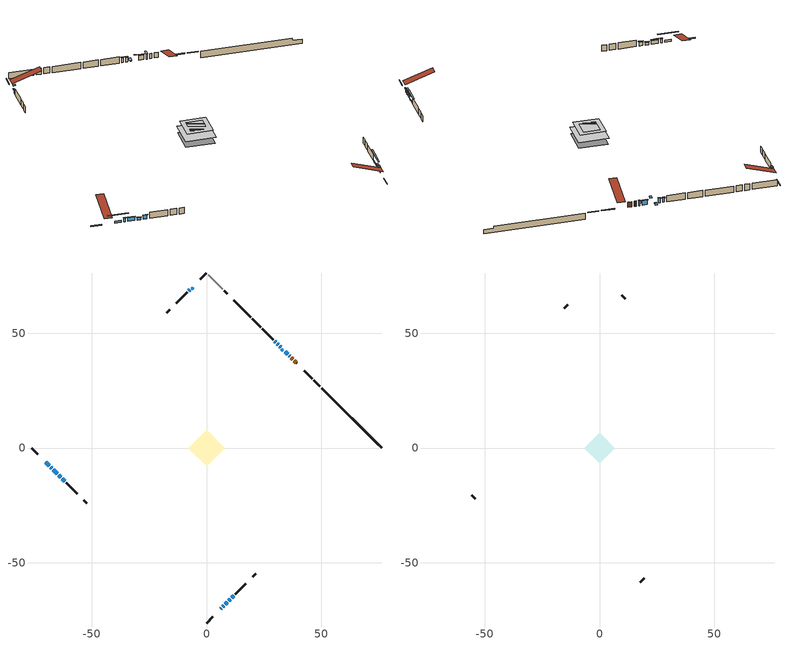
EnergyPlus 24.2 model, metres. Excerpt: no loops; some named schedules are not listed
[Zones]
conditioned space
 floor outside (Floor1 construction): -1.22,0 0,1.22 1.22,0 0,-1.22 z0.99
 floor adiabatic (AdiabaticFloorConstruction): -7.9,0 0,7.9 7.9,0 0,-7.9 z0.99
 floor foundation (Slab1 construction): -7.59,0 0,7.59 7.59,0 0,-7.59 z-1.5
 wall outside (RimJoist1 construction): 0,-76.33 2.82,-73.52 / -76.33,0 -73.52,-2.82 / 0,76.33 -2.82,73.52 / 49.51,26.83 46.69,29.64 z0.99:1.29
 wall outside (AdiabaticWallConstruction 1): 39.26,37.08 38.27,38.07 z0.99:3.02
 wall outside (AdiabaticWallConstruction): 36.37,39.96 36.19,40.14 z0.99:2.97; 35.54,40.8 34.24,42.09 z0.99:2.82; 6.15,-70.19 6.51,-69.83 / 7.16,-69.17 7.53,-68.81 / -67.84,-8.49 -67.41,-8.93 / -66.75,-9.58 -65.04,-11.29 / -62.87,-13.47 -61.86,-14.47 z0.99:2.49; 8.18,-68.15 9.04,-67.29 z0.99:2.01; -70.19,-6.15 -68.5,-7.84 z0.99:1.88; 9.7,-66.64 10.33,-66 z0.99:1.37; 10.99,-65.35 11.83,-64.5 z0.99:1.58; 32.33,44 31.97,44.37 z0.99:1.12; -7.4,68.93 -7.75,68.59 z0.99:2.59; -64.39,-11.95 -63.53,-12.81 z0.99:1.98; 31.31,45.02 30.88,45.45 / 30.23,46.11 29.79,46.54 z0.99:2.8
 wall outside (Wall1 construction): 12.49,-63.85 17.21,-59.12 / -61.21,-15.13 -56.48,-19.85 / -8.4,67.93 -13.13,63.21 / 29.14,47.2 24.41,51.92 z0.99:3.43
 wall outside (Wall6 construction): 20.14,-56.2 21.4,-54.94 / -53.56,-22.78 -52.3,-24.04 / -16.05,60.28 -17.31,59.02 / 9.03,67.31 7.76,68.57 z0.99:3.43
 wall foundation (FoundationWall1 construction): 50.17,26.17,-1.5 50.17,26.17,0.99 73.72,2.62,0.99 73.72,2.62,0.13 76.33,0,0.13 76.33,0,-1.5
 wall othersidecoefficients (RimJoist2 construction): 46.04,30.3 42.59,33.75 z0.99:1.29
 wall othersidecoefficients (AdiabaticWallConstruction 1): 37.61,38.72 37.03,39.31 z0.99:3.02
 wall othersidecoefficients (Wall2 construction): 23.76,52.58 19.87,56.46 z0.99:3.43
 wall othersidecoefficients (Wall3 construction): 19.22,57.12 11.95,64.38 z0.99:3.43
 wall adiabatic (Wall7 construction): 7.11,69.23 0.66,75.68 z0.99:3.43
 window (WindowConstruction 10): 36.37,39.96 36.19,40.14 z0.99:2.97
 window (WindowConstruction 6): 35.54,40.8 34.24,42.09 z0.99:2.82
 window (WindowConstruction 7): 6.15,-70.19 6.51,-69.83 z0.99:2.49
 window (WindowConstruction 8): 7.16,-69.17 7.52,-68.81 z0.99:2.49
 window (WindowConstruction 9): 8.18,-68.15 9.04,-67.29 z0.99:2
 window (WindowConstruction 13): -70.19,-6.15 -68.5,-7.84 z0.99:1.88
 window (WindowConstruction 14): 9.7,-66.63 10.33,-66 z0.99:1.37
 window (WindowConstruction 15): 10.99,-65.35 11.83,-64.5 z0.99:1.58
 window (WindowConstruction 11): 32.33,44 31.97,44.36 z0.99:1.12
 window (WindowConstruction 12): -7.4,68.93 -7.74,68.59 z0.99:2.59
 window (WindowConstruction): -67.84,-8.49 -67.41,-8.93 z0.99:2.49
 window (WindowConstruction 1): -66.75,-9.58 -65.04,-11.29 z0.99:2.49
 window (WindowConstruction 2): -64.39,-11.95 -63.53,-12.81 z0.99:1.98
 window (WindowConstruction 3): -62.87,-13.47 -61.86,-14.47 z0.99:2.49
 window (WindowConstruction 4): 31.31,45.02 30.88,45.45 z0.99:2.79
 window (WindowConstruction 5): 30.23,46.11 29.8,46.54 z0.99:2.79
 door (Door): 39.26,37.08 38.27,38.07 z0.99:3.02
 door inside (Door 1): 37.61,38.72 37.03,39.3 z0.99:3.02
 ceiling adiabatic (AdiabaticFloorConstruction): 0,-7.9 7.9,0 0,7.9 -7.9,0 z0.99
 roof outside (AdiabaticRoofConstruction): 32.99,43.35,3.43 32.42,42.78,3.7 33.02,42.18,3.7 33.59,42.75,3.43; -6.75,69.59,3.43 -6.18,69.02,3.7 -5.58,69.62,3.7 -6.15,70.19,3.43
 skylight (SkylightConstruction): 32.99,43.35,3.43 32.42,42.78,3.7 33.02,42.18,3.7 33.59,42.75,3.43
 skylight (SkylightConstruction 1): -6.75,69.59,3.43 -6.18,69.02,3.7 -5.58,69.62,3.7 -6.15,70.19,3.43
attic - vented
 floor to conditioned space (Floor2 construction Reversed): -4.26,0 0,4.26 4.26,0 0,-4.26 z3.43
 floor to conditioned space (Floor3 construction Reversed): -6.65,0 0,6.65 6.65,0 0,-6.65 z3.43
 wall outside (Wall4 construction): 17.87,-58.47 19.48,-56.85 / -55.82,-20.51 -54.21,-22.12 / -13.78,62.55 -15.39,60.94 / 11.29,65.04 9.68,66.65 z0.99:3.43
 roof outside (Roof1 construction): 5.49,-70.84,3.43 -2.16,-63.19,7.04 -4.18,-65.21,7.04 3.47,-72.86,3.43; -70.84,-5.49,3.43 -63.19,2.16,7.04 -65.21,4.18,7.04 -72.86,-3.47,3.43; -5.49,70.84,3.43 2.16,63.19,7.04 4.18,65.21,7.04 -3.47,72.86,3.43; 39.91,36.42,3.43 32.26,28.77,7.04 34.28,26.75,7.04 41.93,34.4,3.43
shading: 36.07,40.27 36.5,39.83 37.79,41.13 37.36,41.56 z3.15; 34.1,42.23 35.68,40.66 35.97,40.95 34.39,42.52 z3.02; 6.65,-69.68 6.01,-70.33 6.3,-70.62 6.94,-69.98 z2.69; 7.67,-68.67 7.02,-69.31 7.31,-69.6 7.96,-68.96 z2.69; 9.19,-67.15 8.04,-68.3 8.33,-68.59 9.48,-67.44 z2.21; -66.63,-9.7 -72.05,-4.28 -72.34,-4.57 -66.92,-10 z4.52; 12.2,-64.14 7.83,-68.5 8.13,-68.79 12.49,-64.43 z4.01; 13.7,-62.64 9.12,-67.21 9.41,-67.51 13.99,-62.93 z4.21; 31.84,44.49 32.46,43.88 33.75,45.17 33.14,45.78 z1.3; -7.89,68.45 -7.26,69.07 -7.55,69.36 -8.18,68.74 z2.79; -67.27,-9.07 -67.98,-8.35 -68.27,-8.64 -67.56,-9.36 z2.69; -64.9,-11.43 -66.89,-9.44 -67.19,-9.73 -65.19,-11.72 z2.69; -63.38,-12.95 -64.53,-11.8 -64.82,-12.1 -63.67,-13.24 z2.18; -61.72,-14.61 -63.01,-13.32 -63.3,-13.61 -62.01,-14.91 z2.69; 30.74,45.59 31.46,44.88 31.75,45.17 31.03,45.88 z3; 29.65,46.68 30.37,45.97 30.66,46.26 29.94,46.97 z3
[Building]
Building 1: Terrain=Suburbs
[Site:Location]
Calgary Intl AP_AB: Latitude {deg}=51.11; Longitude {deg}=-114.02; Time Zone {hr}=-7; Elevation {m}=1084; Keep Site Location Information=Yes
[Site:GroundTemperature:Shallow]
0.326196, -1.55603, -1.70677, -0.813554, 2.7722, 6.34125, 9.43543, 11.3955, 11.562, 9.96783, 6.95256, 3.49299
[Site:WaterMainsTemperature]
Calculation Method=Schedule; Temperature Schedule=mains temperature schedule
[Material] Roughness=Rough; Thermal Absorptance=0.9
Name | Thickness {m} | Conductivity {W/m-K} | Density {kg/m3} | Specific Heat {J/kg-K} | Solar Absorptance | Visible Absorptance
asphalt or fiberglass shingles | 0.00635 | 0.162714 | 1121.4 | 1465.45 | 0.4 | 0.4
asphalt or fiberglass shingles 1 | 0.00635 | 0.162714 | 1121.4 | 1465.45 | 0.7 | 0.7
ceiling loosefill ins | 0.0846667 | 0.0480833 | 16.02 | 1046.75 | 0.7 | 0.7
ceiling loosefill ins 1 | 0.169333 | 0.0480833 | 16.02 | 1046.75 | 0.7 | 0.7
ceiling stud and cavity | 0.1397 | 0.0890429 | 65.682 | 1177.47 | 0.7 | 0.7
ceiling stud and cavity 1 | 0.1397 | 0.145572 | 65.682 | 1177.47 | 0.7 | 0.7
concrete 4.0 in. | 0.1016 | 1.803125 | 2242.8 | 837.4 | 0.7 | 0.7
concrete 8.0 in. | 0.2032 | 1.803125 | 2242.8 | 837.4 | 0.7 | 0.7
door material | 0.04445 | 0.053851 | 512.64 | 1214.23 | 0.7 | 0.7
door material 1 | 0.04445 | 0.060037 | 512.64 | 1214.23 | 0.7 | 0.7
floor covering | 0.0127 | 0.0433444 | 54.468 | 1339.84 | 0.6 | 0.6
floor rigid ins | 0.103632 | 0.029427 | 32.04 | 1214.23 | 0.7 | 0.7
floor rigid ins 1; roof rigid ins; wall rigid ins 2 | 0.512978 | 0.029427 | 32.04 | 1214.23 | 0.7 | 0.7
floor stud and cavity | 0.1397 | 0.166957 | 92.3553 | 1139.71 | 0.7 | 0.7
floor stud and cavity 1 | 0.1397 | 1.75129 | 37.0049 | 1207.88 | 0.7 | 0.7
furniture material conditioned space 1 | 0.1524 | 0.115458 | 640.8 | 1214.23 | 0.6 | 0.6
gypsum board | 0.0127 | 0.160291 | 801 | 837.4 | 0.6 | 0.6
osb sheathing 0.5 in. | 0.0127 | 0.115458 | 512.64 | 1214.23 | 0.7 | 0.7
osb sheathing 0.5 in. 1 | 0.0127 | 0.115458 | 512.64 | 1214.23 | 0.4 | 0.4
osb sheathing 0.75 in. | 0.01905 | 0.115458 | 512.64 | 1214.23 | 0.7 | 0.7
osb sheathing 2.0 in. | 0.0508 | 0.115458 | 512.64 | 1214.23 | 0.7 | 0.7
rim joist rigid ins; rim joist rigid ins 1; wall rigid ins | 0.051816 | 0.029427 | 32.04 | 1214.23 | 0.7 | 0.7
rim joist stud and cavity | 0.0508 | 0.0535668 | 125.044 | 1163.47 | 0.6 | 0.6
rim joist stud and cavity 1 | 0.0508 | 0.0402301 | 125.044 | 1163.47 | 0.6 | 0.6
roof stud and cavity | 0.18415 | 1.78685 | 37.0049 | 1207.88 | 0.6 | 0.6
wall rigid ins 1 | 0.051816 | 0.029427 | 32.04 | 1214.23 | 0.4 | 0.4
wall stud and cavity | 0.1397 | 0.276447 | 139.0536 | 1170.24 | 0.7 | 0.7
wall stud and cavity 1 | 0.1397 | 0.19612 | 139.0536 | 1170.24 | 0.7 | 0.7
wall stud and cavity 2 | 0.1397 | 0.0974022 | 139.0536 | 1170.24 | 0.7 | 0.7
wall stud and cavity 3 | 0.0889 | 6.1454 | 50.32683 | 1063.81 | 0.6 | 0.6
wall stud and cavity 4 | 0.1397 | 0.0764279 | 139.0536 | 1170.24 | 0.7 | 0.7
wall stud and cavity 5 | 0.1397 | 0.209039 | 139.0536 | 1170.24 | 0.7 | 0.7
wall stud and cavity 6 | 0.0889 | 0.380278 | 52.3479 | 1209.89 | 0.7 | 0.7
wall stud and cavity 7 | 0.0889 | 0.391764 | 83.0341 | 1211.67 | 0.7 | 0.7
wood siding | 0.0254 | 0.102417 | 544.68 | 1172.36 | 0.4 | 0.4
wood siding 1 | 0.00254 | 0.102417 | 544.68 | 1172.36 | 0.4 | 0.4
wood siding 2; wood siding 3; wood siding 4 | 0.0254 | 0.102417 | 544.68 | 1172.36 | 0.7 | 0.7
[WindowMaterial:SimpleGlazingSystem]
Name | U-Factor {W/m2-K} | Solar Heat Gain Coefficient
SkylightMaterial | 3.62941 | 0.6509
WindowMaterial | 2.98152 | 0.54
WindowMaterial 1 | 2.79017 | 0.7
WindowMaterial 10 | 2.728279 | 0.5
WindowMaterial 11 | 2.55964 | 0.25
WindowMaterial 12 | 2.76008 | 0.61
WindowMaterial 13 | 4.545239 | 0.66
WindowMaterial 14 | 6.03458 | 0.58
WindowMaterial 15 | 4.94781 | 0.63
WindowMaterial 2 | 2.946882 | 0.58
WindowMaterial 3 | 2.91792 | 0.63
WindowMaterial 4 | 2.95767 | 0.63
WindowMaterial 5 | 2.97698 | 0.55
WindowMaterial 6 | 2.8867 | 0.7
WindowMaterial 7 | 2.76178 | 0.61
WindowMaterial 8 | 3.00253 | 0.51
WindowMaterial 9 | 2.94518 | 0.59
[Construction]
AdiabaticFloorConstruction: floor stud and cavity 1, floor rigid ins 1, osb sheathing 0.75 in., floor covering
AdiabaticRoofConstruction: asphalt or fiberglass shingles 1, roof rigid ins, osb sheathing 0.75 in., roof stud and cavity
AdiabaticWallConstruction: wood siding 3, wall rigid ins 2, wall stud and cavity 6, gypsum board
AdiabaticWallConstruction 1: wood siding 4, wall rigid ins 2, wall stud and cavity 6, gypsum board
Door: door material
Door 1: door material 1
Floor1 construction: floor stud and cavity, floor rigid ins, osb sheathing 0.75 in., floor covering
Floor2 construction Reversed: gypsum board, ceiling stud and cavity, ceiling loosefill ins
Floor3 construction Reversed: gypsum board, ceiling stud and cavity 1, ceiling loosefill ins 1
FoundationWall1 construction: concrete 8.0 in.
furniture construction conditioned space 1: furniture material conditioned space 1
PartitionWallConstruction: gypsum board, wall stud and cavity 7, gypsum board
RimJoist1 construction: wood siding 2, rim joist rigid ins, osb sheathing 2.0 in., rim joist stud and cavity
RimJoist2 construction: rim joist rigid ins 1, osb sheathing 2.0 in., rim joist stud and cavity 1
Roof1 construction: asphalt or fiberglass shingles
SkylightConstruction; SkylightConstruction 1: SkylightMaterial
Slab1 construction: concrete 4.0 in.
Wall1 construction: wood siding, wall rigid ins, osb sheathing 0.5 in., wall stud and cavity, gypsum board
Wall2 construction: wall rigid ins 1, osb sheathing 0.5 in., wall stud and cavity 1, gypsum board
Wall3 construction: osb sheathing 0.5 in. 1, wall stud and cavity 2, gypsum board
Wall4 construction: wood siding 1, wall stud and cavity 3
Wall6 construction: wood siding, osb sheathing 0.5 in., wall stud and cavity 4, gypsum board
Wall7 construction: wall rigid ins 1, osb sheathing 0.5 in., wall stud and cavity 5, gypsum board
WindowConstruction: WindowMaterial
WindowConstruction 1: WindowMaterial 1
WindowConstruction 10: WindowMaterial 10
WindowConstruction 11: WindowMaterial 11
WindowConstruction 12: WindowMaterial 12
WindowConstruction 13: WindowMaterial 13
WindowConstruction 14: WindowMaterial 14
WindowConstruction 15: WindowMaterial 15
WindowConstruction 2: WindowMaterial 2
WindowConstruction 3: WindowMaterial 3
WindowConstruction 4: WindowMaterial 4
WindowConstruction 5: WindowMaterial 5
WindowConstruction 6: WindowMaterial 6
WindowConstruction 7: WindowMaterial 7
WindowConstruction 8: WindowMaterial 8
WindowConstruction 9: WindowMaterial 9
[Zone] Multiplier=1; Part of Total Floor Area=Yes
Name | Volume {m3}
attic - vented | 74.6491
conditioned space | 671
[Space]
Name | Zone | Volume {m3}
attic - vented 1 | attic - vented | 74.6491
conditioned space 1 | conditioned space | 671
[ZoneInfiltration:EffectiveLeakageArea]
infil attic - vented 1: Zone or Space=attic - vented 1; Schedule=Always On Discrete; Effective Air Leakage Area {cm2}=4274.74; Stack Coefficient=0.000420491; Wind Coefficient=1.38547e-05
[ZoneMixing]
whole house fan mix: Zone or Space=attic - vented; Schedule=Always On Continuous; Design Flow Rate Calculation Method=Flow/Zone; Design Flow Rate {m3/s}=0; Source Zone or Space=conditioned space
[SurfaceProperty:OtherSideCoefficients]
other non-freezing space: Combined Convective/Radiative Film Coefficient {W/m2-K}=8.35; Constant Temperature Coefficient=1; External Dry-Bulb Temperature Coefficient=0; Ground Temperature Coefficient=0; Wind Speed Coefficient=0; Zone Air Temperature Coefficient=0; Constant Temperature Schedule=other non-freezing space; Previous Other Side Temperature Coefficient=0
[SurfaceProperty:ExposedFoundationPerimeter]
Slab1: Exposed Perimeter Calculation Method=TotalExposedPerimeter; Total Exposed Perimeter {m}=37.009
[InternalMass] Zone or ZoneList=conditioned space; Space or SpaceList=conditioned space 1
Name | Construction | Surface Area {m2}
furniture mass conditioned space 1 | furniture construction conditioned space 1 | 97.2242
partition wall mass | PartitionWallConstruction | 243.06
[Lights]
interior lighting: Zone or ZoneList or Space or SpaceList=conditioned space 1; Schedule=interior lighting schedule; Design Level Calculation Method=LightingLevel; Lighting Level {W}=343.2; Return Air Fraction=0; Fraction Radiant=0.6; Fraction Visible=0.2; Fraction Replaceable=1
[People]
occupants: Zone or ZoneList or Space or SpaceList=conditioned space 1; Number of People Schedule=occupants schedule; Number of People Calculation Method=People; Number of People=3; Fraction Radiant=0.314171; Sensible Heat Fraction=0.56303; Activity Level Schedule=occupants activity schedule; Carbon Dioxide Generation Rate {m3/s-W}=0; Enable ASHRAE 55 Comfort Warnings=No; Mean Radiant Temperature Calculation Type=EnclosureAveraged
[ElectricEquipment] Zone or ZoneList or Space or SpaceList=conditioned space 1; Design Level Calculation Method=EquipmentLevel
Name | Schedule | Design Level {W} | Fraction Latent | Fraction Radiant | Fraction Lost
clothes dryer | clothes dryer schedule | 140.772 | 0.015 | 0.081 | 0.85
clothes washer | clothes washer schedule | 32.1985 | 0.03 | 0.162 | 0.7
cooking range | cooking range schedule | 208.969 | 0.08 | 0.432 | 0.2
dishwasher | dishwasher schedule | 66.8632 | 0.3 | 0.18 | 0.4
fridge | fridge schedule | 72.9452 | 0 | 0.6 | 0
mech vent bath fan 0 | mech vent bath fan 0 schedule | 50.2 | 0 | 0 | 1
mech vent bath fan 1 | mech vent bath fan 1 schedule | 50.2 | 0 | 0 | 1
mech vent house fan | mech vent house fan schedule | 0 | 0 | 0 | 1
mech vent house fan cfis | mech vent house fan cfis schedule | 0 | 0 | 0 | 0
misc plug loads | misc plug loads schedule | 494.7 | 0.045 | 0.513 | 0.1
whole house fan | Always On Discrete | 0 | 0 | 0 | 1
[OtherEquipment] Zone or ZoneList or Space or SpaceList=conditioned space 1; Design Level Calculation Method=EquipmentLevel
Name | Fuel Type | Schedule | Design Level {W} | Fraction Latent | Fraction Radiant | Fraction Lost
clothes dryer 1 | Electricity | clothes dryer schedule | 0 | 0.015 | 0.081 | 0.85
cooking range 1 | Electricity | cooking range schedule | 0 | 0.08 | 0.432 | 0.2
general water use latent | None | general water use schedule | 59.3978 | 1 | 0 | 0
general water use sensible | None | general water use schedule | -58.539 | 0 | 0.6 | 0
mech vent house fan latent load | None | Always On Discrete | 0 | 1 | 0 | 0
mech vent house fan sensible load | None | Always On Discrete | 0 | 0 | 0 | 0
water heater energy adjustment1 | NaturalGas | Always On Discrete | 0.01 | 0 | 0 | 1
[ZoneInfiltration:DesignFlowRate] Zone or ZoneList or Space or SpaceList=conditioned space 1; Schedule=Always On Discrete; Design Flow Rate Calculation Method=Flow/Zone; Design Flow Rate {m3/s}=0
infil flow; natural vent flow; whole house fan flow
[Foundation:Kiva]
Foundation Kiva 1: Initial Indoor Air Temperature {C}=18; Wall Height Above Grade {m}=0.98999; Wall Depth Below Slab {m}=0.2032
[Foundation:Kiva:Settings]
Soil Conductivity {W/m-K}=0.849921; Soil Density {kg/m3}=1842.3; Soil Specific Heat {J/kg-K}=418.7; Ground Solar Absorptivity=0.9; Ground Thermal Absorptivity=0.9; Ground Surface Roughness {m}=0.03; Far-Field Width {m}=40; Deep-Ground Boundary Condition=ZeroFlux; Deep-Ground Depth {m}=40; Minimum Cell Dimension {m}=0.2; Maximum Cell Growth Coefficient=3; Simulation Timestep=Timestep
[Exterior:Lights]
exterior lighting: Schedule=exterior lighting schedule; Design Level {W}=75.6
[Schedule:Constant]
Name | Hourly Value
Always On Continuous; mech vent house fan schedule; mech vent house fan cfis schedule; Always On Discrete | 1
other non-freezing space; fridge schedule | 0
occupants activity schedule | 117.228
[Schedule:Week:Daily]
interior lighting schedule Week Rule - Jan1-Jan27: interior lighting schedule day, interior lighting schedule day, interior lighting schedule day, interior lighting schedule day, interior lighting schedule day, interior lighting schedule day, interior lighting schedule day, interior lighting schedule default day, interior lighting schedule default day, interior lighting schedule default day, interior lighting schedule default day, interior lighting schedule default day
interior lighting schedule Week Rule - Jan28-Feb3: interior lighting schedule day, interior lighting schedule day, interior lighting schedule day, interior lighting schedule day, interior lighting schedule day 1, interior lighting schedule day 1, interior lighting schedule day 1, interior lighting schedule default day, interior lighting schedule default day, interior lighting schedule default day, interior lighting schedule default day, interior lighting schedule default day
interior lighting schedule Week Rule - Feb4-Feb24: interior lighting schedule day 1, interior lighting schedule day 1, interior lighting schedule day 1, interior lighting schedule day 1, interior lighting schedule day 1, interior lighting schedule day 1, interior lighting schedule day 1, interior lighting schedule default day, interior lighting schedule default day, interior lighting schedule default day, interior lighting schedule default day, interior lighting schedule default day
interior lighting schedule Week Rule - Feb25-Mar3: interior lighting schedule day 1, interior lighting schedule day 1, interior lighting schedule day 1, interior lighting schedule day 1, interior lighting schedule day 2, interior lighting schedule day 2, interior lighting schedule day 2, interior lighting schedule default day, interior lighting schedule default day, interior lighting schedule default day, interior lighting schedule default day, interior lighting schedule default day
interior lighting schedule Week Rule - Mar4-Mar31: interior lighting schedule day 2, interior lighting schedule day 2, interior lighting schedule day 2, interior lighting schedule day 2, interior lighting schedule day 2, interior lighting schedule day 2, interior lighting schedule day 2, interior lighting schedule default day, interior lighting schedule default day, interior lighting schedule default day, interior lighting schedule default day, interior lighting schedule default day
interior lighting schedule Week Rule - Apr1-Apr28: interior lighting schedule day 3, interior lighting schedule day 3, interior lighting schedule day 3, interior lighting schedule day 3, interior lighting schedule day 3, interior lighting schedule day 3, interior lighting schedule day 3, interior lighting schedule default day, interior lighting schedule default day, interior lighting schedule default day, interior lighting schedule default day, interior lighting schedule default day
interior lighting schedule Week Rule - Apr29-May5: interior lighting schedule day 3, interior lighting schedule day 3, interior lighting schedule day 4, interior lighting schedule day 4, interior lighting schedule day 4, interior lighting schedule day 4, interior lighting schedule day 4, interior lighting schedule default day, interior lighting schedule default day, interior lighting schedule default day, interior lighting schedule default day, interior lighting schedule default day
interior lighting schedule Week Rule - May6-May26: interior lighting schedule day 4, interior lighting schedule day 4, interior lighting schedule day 4, interior lighting schedule day 4, interior lighting schedule day 4, interior lighting schedule day 4, interior lighting schedule day 4, interior lighting schedule default day, interior lighting schedule default day, interior lighting schedule default day, interior lighting schedule default day, interior lighting schedule default day
interior lighting schedule Week Rule - May27-Jun2: interior lighting schedule day 4, interior lighting schedule day 4, interior lighting schedule day 4, interior lighting schedule day 4, interior lighting schedule day 4, interior lighting schedule day 5, interior lighting schedule day 5, interior lighting schedule default day, interior lighting schedule default day, interior lighting schedule default day, interior lighting schedule default day, interior lighting schedule default day
interior lighting schedule Week Rule - Jun3-Jun30: interior lighting schedule day 5, interior lighting schedule day 5, interior lighting schedule day 5, interior lighting schedule day 5, interior lighting schedule day 5, interior lighting schedule day 5, interior lighting schedule day 5, interior lighting schedule default day, interior lighting schedule default day, interior lighting schedule default day, interior lighting schedule default day, interior lighting schedule default day
interior lighting schedule Week Rule - Jul1-Jul28: interior lighting schedule day 6, interior lighting schedule day 6, interior lighting schedule day 6, interior lighting schedule day 6, interior lighting schedule day 6, interior lighting schedule day 6, interior lighting schedule day 6, interior lighting schedule default day, interior lighting schedule default day, interior lighting schedule default day, interior lighting schedule default day, interior lighting schedule default day
interior lighting schedule Week Rule - Jul29-Aug4: interior lighting schedule day 6, interior lighting schedule day 6, interior lighting schedule day 6, interior lighting schedule day 7, interior lighting schedule day 7, interior lighting schedule day 7, interior lighting schedule day 7, interior lighting schedule default day, interior lighting schedule default day, interior lighting schedule default day, interior lighting schedule default day, interior lighting schedule default day
interior lighting schedule Week Rule - Aug5-Aug25: interior lighting schedule day 7, interior lighting schedule day 7, interior lighting schedule day 7, interior lighting schedule day 7, interior lighting schedule day 7, interior lighting schedule day 7, interior lighting schedule day 7, interior lighting schedule default day, interior lighting schedule default day, interior lighting schedule default day, interior lighting schedule default day, interior lighting schedule default day
interior lighting schedule Week Rule - Aug26-Sep1: interior lighting schedule day 7, interior lighting schedule day 7, interior lighting schedule day 7, interior lighting schedule day 7, interior lighting schedule day 7, interior lighting schedule day 7, interior lighting schedule day 8, interior lighting schedule default day, interior lighting schedule default day, interior lighting schedule default day, interior lighting schedule default day, interior lighting schedule default day
interior lighting schedule Week Rule - Sep2-Sep29: interior lighting schedule day 8, interior lighting schedule day 8, interior lighting schedule day 8, interior lighting schedule day 8, interior lighting schedule day 8, interior lighting schedule day 8, interior lighting schedule day 8, interior lighting schedule default day, interior lighting schedule default day, interior lighting schedule default day, interior lighting schedule default day, interior lighting schedule default day
interior lighting schedule Week Rule - Sep30-Oct6: interior lighting schedule day 8, interior lighting schedule day 9, interior lighting schedule day 9, interior lighting schedule day 9, interior lighting schedule day 9, interior lighting schedule day 9, interior lighting schedule day 9, interior lighting schedule default day, interior lighting schedule default day, interior lighting schedule default day, interior lighting schedule default day, interior lighting schedule default day
interior lighting schedule Week Rule - Oct7-Oct27: interior lighting schedule day 9, interior lighting schedule day 9, interior lighting schedule day 9, interior lighting schedule day 9, interior lighting schedule day 9, interior lighting schedule day 9, interior lighting schedule day 9, interior lighting schedule default day, interior lighting schedule default day, interior lighting schedule default day, interior lighting schedule default day, interior lighting schedule default day
interior lighting schedule Week Rule - Oct28-Nov3: interior lighting schedule day 9, interior lighting schedule day 9, interior lighting schedule day 9, interior lighting schedule day 9, interior lighting schedule day 10, interior lighting schedule day 10, interior lighting schedule day 10, interior lighting schedule default day, interior lighting schedule default day, interior lighting schedule default day, interior lighting schedule default day, interior lighting schedule default day
interior lighting schedule Week Rule - Nov4-Nov24: interior lighting schedule day 10, interior lighting schedule day 10, interior lighting schedule day 10, interior lighting schedule day 10, interior lighting schedule day 10, interior lighting schedule day 10, interior lighting schedule day 10, interior lighting schedule default day, interior lighting schedule default day, interior lighting schedule default day, interior lighting schedule default day, interior lighting schedule default day
interior lighting schedule Week Rule - Nov25-Dec1: interior lighting schedule day 10, interior lighting schedule day 10, interior lighting schedule day 10, interior lighting schedule day 10, interior lighting schedule day 10, interior lighting schedule day 10, interior lighting schedule day 11, interior lighting schedule default day, interior lighting schedule default day, interior lighting schedule default day, interior lighting schedule default day, interior lighting schedule default day
interior lighting schedule Week Rule - Dec2-Dec31: interior lighting schedule day 11, interior lighting schedule day 11, interior lighting schedule day 11, interior lighting schedule day 11, interior lighting schedule day 11, interior lighting schedule day 11, interior lighting schedule day 11, interior lighting schedule default day, interior lighting schedule default day, interior lighting schedule default day, interior lighting schedule default day, interior lighting schedule default day
occupants schedule Week Rule - Jan1-Dec31: occupants schedule day, occupants schedule day, occupants schedule day, occupants schedule day, occupants schedule day, occupants schedule day, occupants schedule day, occupants schedule default day, occupants schedule default day, occupants schedule default day, occupants schedule default day, occupants schedule default day
clothes dryer schedule Week Rule - Jan1-Dec31: clothes dryer schedule day, clothes dryer schedule day, clothes dryer schedule day, clothes dryer schedule day, clothes dryer schedule day, clothes dryer schedule day, clothes dryer schedule day, clothes dryer schedule default day, clothes dryer schedule default day, clothes dryer schedule default day, clothes dryer schedule default day, clothes dryer schedule default day
clothes washer schedule Week Rule - Jan1-Dec31: clothes washer schedule day, clothes washer schedule day, clothes washer schedule day, clothes washer schedule day, clothes washer schedule day, clothes washer schedule day, clothes washer schedule day, clothes washer schedule default day, clothes washer schedule default day, clothes washer schedule default day, clothes washer schedule default day, clothes washer schedule default day
cooking range schedule Week Rule - Jan1-Dec31: cooking range schedule day, cooking range schedule day, cooking range schedule day, cooking range schedule day, cooking range schedule day, cooking range schedule day, cooking range schedule day, cooking range schedule default day, cooking range schedule default day, cooking range schedule default day, cooking range schedule default day, cooking range schedule default day
dishwasher schedule Week Rule - Jan1-Dec31: dishwasher schedule day, dishwasher schedule day, dishwasher schedule day, dishwasher schedule day, dishwasher schedule day, dishwasher schedule day, dishwasher schedule day, dishwasher schedule default day, dishwasher schedule default day, dishwasher schedule default day, dishwasher schedule default day, dishwasher schedule default day
mech vent bath fan 0 schedule Week Rule - Jan1-Dec31: mech vent bath fan 0 schedule day, mech vent bath fan 0 schedule day, mech vent bath fan 0 schedule day, mech vent bath fan 0 schedule day, mech vent bath fan 0 schedule day, mech vent bath fan 0 schedule day, mech vent bath fan 0 schedule day, mech vent bath fan 0 schedule default day, mech vent bath fan 0 schedule default day, mech vent bath fan 0 schedule default day, mech vent bath fan 0 schedule default day, mech vent bath fan 0 schedule default day
mech vent bath fan 1 schedule Week Rule - Jan1-Dec31: mech vent bath fan 1 schedule day, mech vent bath fan 1 schedule day, mech vent bath fan 1 schedule day, mech vent bath fan 1 schedule day, mech vent bath fan 1 schedule day, mech vent bath fan 1 schedule day, mech vent bath fan 1 schedule day, mech vent bath fan 1 schedule default day, mech vent bath fan 1 schedule default day, mech vent bath fan 1 schedule default day, mech vent bath fan 1 schedule default day, mech vent bath fan 1 schedule default day
misc plug loads schedule Week Rule - Jan1-Dec31: misc plug loads schedule day, misc plug loads schedule day, misc plug loads schedule day, misc plug loads schedule day, misc plug loads schedule day, misc plug loads schedule day, misc plug loads schedule day, misc plug loads schedule default day, misc plug loads schedule default day, misc plug loads schedule default day, misc plug loads schedule default day, misc plug loads schedule default day
general water use schedule Week Rule - Jan1-Dec31: general water use schedule day, general water use schedule day, general water use schedule day, general water use schedule day, general water use schedule day, general water use schedule day, general water use schedule day, general water use schedule default day, general water use schedule default day, general water use schedule default day, general water use schedule default day, general water use schedule default day
exterior lighting schedule Week Rule - Jan1-Jan27: exterior lighting schedule day, exterior lighting schedule day, exterior lighting schedule day, exterior lighting schedule day, exterior lighting schedule day, exterior lighting schedule day, exterior lighting schedule day, exterior lighting schedule default day, exterior lighting schedule default day, exterior lighting schedule default day, exterior lighting schedule default day, exterior lighting schedule default day
exterior lighting schedule Week Rule - Jan28-Feb3: exterior lighting schedule day, exterior lighting schedule day, exterior lighting schedule day, exterior lighting schedule day, exterior lighting schedule day 1, exterior lighting schedule day 1, exterior lighting schedule day 1, exterior lighting schedule default day, exterior lighting schedule default day, exterior lighting schedule default day, exterior lighting schedule default day, exterior lighting schedule default day
exterior lighting schedule Week Rule - Feb4-Feb24: exterior lighting schedule day 1, exterior lighting schedule day 1, exterior lighting schedule day 1, exterior lighting schedule day 1, exterior lighting schedule day 1, exterior lighting schedule day 1, exterior lighting schedule day 1, exterior lighting schedule default day, exterior lighting schedule default day, exterior lighting schedule default day, exterior lighting schedule default day, exterior lighting schedule default day
exterior lighting schedule Week Rule - Feb25-Mar3: exterior lighting schedule day 1, exterior lighting schedule day 1, exterior lighting schedule day 1, exterior lighting schedule day 1, exterior lighting schedule day 2, exterior lighting schedule day 2, exterior lighting schedule day 2, exterior lighting schedule default day, exterior lighting schedule default day, exterior lighting schedule default day, exterior lighting schedule default day, exterior lighting schedule default day
exterior lighting schedule Week Rule - Mar4-Mar31: exterior lighting schedule day 2, exterior lighting schedule day 2, exterior lighting schedule day 2, exterior lighting schedule day 2, exterior lighting schedule day 2, exterior lighting schedule day 2, exterior lighting schedule day 2, exterior lighting schedule default day, exterior lighting schedule default day, exterior lighting schedule default day, exterior lighting schedule default day, exterior lighting schedule default day
[Schedule:Year]
interior lighting schedule: interior lighting schedule Week Rule - Jan1-Jan27, 1, 1, 1, 27, interior lighting schedule Week Rule - Jan28-Feb3, 1, 28, 2, 3, interior lighting schedule Week Rule - Feb4-Feb24, 2, 4, 2, 24, interior lighting schedule Week Rule - Feb25-Mar3, 2, 25, 3, 3, interior lighting schedule Week Rule - Mar4-Mar31, 3, 4, 3, 31, interior lighting schedule Week Rule - Apr1-Apr28, 4, 1, 4, 28, interior lighting schedule Week Rule - Apr29-May5, 4, 29, 5, 5, interior lighting schedule Week Rule - May6-May26, 5, 6, 5, 26, interior lighting schedule Week Rule - May27-Jun2, 5, 27, 6, 2, interior lighting schedule Week Rule - Jun3-Jun30, 6, 3, 6, 30, interior lighting schedule Week Rule - Jul1-Jul28, 7, 1, 7, 28, interior lighting schedule Week Rule - Jul29-Aug4, 7, 29, 8, 4, interior lighting schedule Week Rule - Aug5-Aug25, 8, 5, 8, 25, interior lighting schedule Week Rule - Aug26-Sep1, 8, 26, 9, 1, interior lighting schedule Week Rule - Sep2-Sep29, 9, 2, 9, 29, interior lighting schedule Week Rule - Sep30-Oct6, 9, 30, 10, 6, interior lighting schedule Week Rule - Oct7-Oct27, 10, 7, 10, 27, interior lighting schedule Week Rule - Oct28-Nov3, 10, 28, 11, 3, interior lighting schedule Week Rule - Nov4-Nov24, 11, 4, 11, 24, interior lighting schedule Week Rule - Nov25-Dec1, 11, 25, 12, 1, interior lighting schedule Week Rule - Dec2-Dec31, 12, 2, 12, 31
occupants schedule: occupants schedule Week Rule - Jan1-Dec31, 1, 1, 12, 31
clothes dryer schedule: clothes dryer schedule Week Rule - Jan1-Dec31, 1, 1, 12, 31
clothes washer schedule: clothes washer schedule Week Rule - Jan1-Dec31, 1, 1, 12, 31
cooking range schedule: cooking range schedule Week Rule - Jan1-Dec31, 1, 1, 12, 31
dishwasher schedule: dishwasher schedule Week Rule - Jan1-Dec31, 1, 1, 12, 31
mech vent bath fan 0 schedule: mech vent bath fan 0 schedule Week Rule - Jan1-Dec31, 1, 1, 12, 31
mech vent bath fan 1 schedule: mech vent bath fan 1 schedule Week Rule - Jan1-Dec31, 1, 1, 12, 31
misc plug loads schedule: misc plug loads schedule Week Rule - Jan1-Dec31, 1, 1, 12, 31
general water use schedule: general water use schedule Week Rule - Jan1-Dec31, 1, 1, 12, 31
exterior lighting schedule: exterior lighting schedule Week Rule - Jan1-Jan27, 1, 1, 1, 27, exterior lighting schedule Week Rule - Jan28-Feb3, 1, 28, 2, 3, exterior lighting schedule Week Rule - Feb4-Feb24, 2, 4, 2, 24, exterior lighting schedule Week Rule - Feb25-Mar3, 2, 25, 3, 3, exterior lighting schedule Week Rule - Mar4-Mar31, 3, 4, 3, 31, exterior lighting schedule Week Rule - Apr1-Apr28, 4, 1, 4, 28, exterior lighting schedule Week Rule - Apr29-May5, 4, 29, 5, 5, exterior lighting schedule Week Rule - May6-May26, 5, 6, 5, 26, exterior lighting schedule Week Rule - May27-Jun2, 5, 27, 6, 2, exterior lighting schedule Week Rule - Jun3-Jun30, 6, 3, 6, 30, exterior lighting schedule Week Rule - Jul1-Jul28, 7, 1, 7, 28, exterior lighting schedule Week Rule - Jul29-Aug4, 7, 29, 8, 4, exterior lighting schedule Week Rule - Aug5-Aug25, 8, 5, 8, 25, exterior lighting schedule Week Rule - Aug26-Sep1, 8, 26, 9, 1, exterior lighting schedule Week Rule - Sep2-Sep29, 9, 2, 9, 29, exterior lighting schedule Week Rule - Sep30-Oct6, 9, 30, 10, 6, exterior lighting schedule Week Rule - Oct7-Oct27, 10, 7, 10, 27, exterior lighting schedule Week Rule - Oct28-Nov3, 10, 28, 11, 3, exterior lighting schedule Week Rule - Nov4-Nov24, 11, 4, 11, 24, exterior lighting schedule Week Rule - Nov25-Dec1, 11, 25, 12, 1, exterior lighting schedule Week Rule - Dec2-Dec31, 12, 2, 12, 31
[Schedule:Compact]
mains temperature schedule: Through: 01/01, For: AllDays, Until: 24:00, 5.30611, Through: 01/02, For: AllDays, Until: 24:00, 5.24556, Through: 01/03, For: AllDays, Until: 24:00, 5.18611, Through: 01/04, For: AllDays, Until: 24:00, 5.12778, Through: 01/05, For: AllDays, Until: 24:00, 5.07, Through: 01/06, For: AllDays, Until: 24:00, 5.01278, Through: 01/07, For: AllDays, Until: 24:00, 4.95722, Through: 01/08, For: AllDays, Until: 24:00, 4.90222, Through: 01/09, For: AllDays, Until: 24:00, 4.84778, Through: 01/10, For: AllDays, Until: 24:00, 4.795, Through: 01/11, For: AllDays, Until: 24:00, 4.74278, Through: 01/12, For: AllDays, Until: 24:00, 4.69167, Through: 01/13, For: AllDays, Until: 24:00, 4.64111, Through: 01/14, For: AllDays, Until: 24:00, 4.59222, Through: 01/15, For: AllDays, Until: 24:00, 4.54389, Through: 01/16, For: AllDays, Until: 24:00, 4.49722, Through: 01/17, For: AllDays, Until: 24:00, 4.45111, Through: 01/18, For: AllDays, Until: 24:00, 4.40611, Through: 01/19, For: AllDays, Until: 24:00, 4.36222, Through: 01/20, For: AllDays, Until: 24:00, 4.32, Through: 01/21, For: AllDays, Until: 24:00, 4.27833, Through: 01/22, For: AllDays, Until: 24:00, 4.23778, Through: 01/23, For: AllDays, Until: 24:00, 4.19833, Through: 01/24, For: AllDays, Until: 24:00, 4.16056, Through: 01/25, For: AllDays, Until: 24:00, 4.12333, Through: 01/26, For: AllDays, Until: 24:00, 4.08778, Through: 01/27, For: AllDays, Until: 24:00, 4.05278, Through: 01/28, For: AllDays, Until: 24:00, 4.01944, Through: 01/29, For: AllDays, Until: 24:00, 3.98722, Through: 01/30, For: AllDays, Until: 24:00, 3.95611, Through: 01/31, For: AllDays, Until: 24:00, 3.92667, Through: 02/01, For: AllDays, Until: 24:00, 3.89778, Through: 02/02, For: AllDays, Until: 24:00, 3.87056, Through: 02/03, For: AllDays, Until: 24:00, 3.84444, Through: 02/04, For: AllDays, Until: 24:00, 3.82, Through: 02/05, For: AllDays, Until: 24:00, 3.79611, Through: 02/06, For: AllDays, Until: 24:00, 3.77389, Through: 02/07, For: AllDays, Until: 24:00, 3.75333, Through: 02/08, For: AllDays, Until: 24:00, 3.73333, Through: 02/09, For: AllDays, Until: 24:00, 3.715, Through: 02/10, For: AllDays, Until: 24:00, 3.69778, Through: 02/11, For: AllDays, Until: 24:00, 3.68222, Through: 02/12, For: AllDays, Until: 24:00, 3.66778, Through: 02/13, For: AllDays, Until: 24:00, 3.65444, Through: 02/14, For: AllDays, Until: 24:00, 3.64278, Through: 02/15, For: AllDays, Until: 24:00, 3.63222, Through: 02/16, For: AllDays, Until: 24:00, 3.62278, Through: 02/17, For: AllDays, Until: 24:00, 3.615, Through: 02/18, For: AllDays, Until: 24:00, 3.60833, Through: 02/19, For: AllDays, Until: 24:00, 3.60333, Through: 02/20, For: AllDays, Until: 24:00, 3.59944, Through: 02/21, For: AllDays, Until: 24:00, 3.59667, Through: 02/22, For: AllDays, Until: 24:00, 3.59556, Through: 02/23, For: AllDays, Until: 24:00, 3.59556, Through: 02/24, For: AllDays, Until: 24:00, 3.59722, Through: 02/25, For: AllDays, Until: 24:00, 3.6, Through: 02/26, For: AllDays, Until: 24:00, 3.60389, Through: 02/27, For: AllDays, Until: 24:00, 3.60944, Through: 02/28, For: AllDays, Until: 24:00, 3.61611, Through: 03/01, For: AllDays, Until: 24:00, 3.62444, Through: 03/02, For: AllDays, Until: 24:00, 3.63333, Through: 03/03, For: AllDays, Until: 24:00, 3.64444, Through: 03/04, For: AllDays, Until: 24:00, 3.65611, Through: 03/05, For: AllDays, Until: 24:00, 3.67, Through: 03/06, For: AllDays, Until: 24:00, 3.68444, Through: 03/07, For: AllDays, Until: 24:00, 3.70056, Through: 03/08, For: AllDays, Until: 24:00, 3.71778, Through: 03/09, For: AllDays, Until: 24:00, 3.73611, Through: 03/10, For: AllDays, Until: 24:00, 3.75611, Through: 03/11, For: AllDays, Until: 24:00, 3.77722, Through: 03/12, For: AllDays, Until: 24:00, 3.79944, Through: 03/13, For: AllDays, Until: 24:00, 3.82333, Through: 03/14, For: AllDays, Until: 24:00, 3.84833, Through: 03/15, For: AllDays, Until: 24:00, 3.87444, Through: 03/16, For: AllDays, Until: 24:00, 3.90222, Through: 03/17, For: AllDays, Until: 24:00, 3.93056, Through: 03/18, For: AllDays, Until: 24:00, 3.96056, Through: 03/19, For: AllDays, Until: 24:00, 3.99167, Through: 03/20, For: AllDays, Until: 24:00, 4.02444, Through: 03/21, For: AllDays, Until: 24:00, 4.05778, Through: 03/22, For: AllDays, Until: 24:00, 4.09278, Through: 03/23, For: AllDays, Until: 24:00, 4.12833, Through: 03/24, For: AllDays, Until: 24:00, 4.16556, Through: 03/25, For: AllDays, Until: 24:00, 4.20389, Through: 03/26, For: AllDays, Until: 24:00, 4.24333, Through: 03/27, For: AllDays, Until: 24:00, 4.28389, Through: 03/28, For: AllDays, Until: 24:00, 4.32611, Through: 03/29, For: AllDays, Until: 24:00, 4.36889, Through: 03/30, For: AllDays, Until: 24:00, 4.41278, Through: 03/31, For: AllDays, Until: 24:00, 4.45778, Through: 04/01, For: AllDays, Until: 24:00, 4.50389, Through: 04/02, For: AllDays, Until: 24:00, 4.55111, Through: 04/03, For: AllDays, Until: 24:00, 4.59944, Through: 04/04, For: AllDays, Until: 24:00, 4.64833, Through: 04/05, For: AllDays, Until: 24:00, 4.69889, Through: 04/06, For: AllDays, Until: 24:00, 4.75, Through: 04/07, For: AllDays, Until: 24:00, 4.80222, Through: 04/08, For: AllDays, Until: 24:00, 4.85556, Through: 04/09, For: AllDays, Until: 24:00, 4.91, Through: 04/10, For: AllDays, Until: 24:00, 4.965, Through: 04/11, For: AllDays, Until: 24:00, 5.02111, Through: 04/12, For: AllDays, Until: 24:00, 5.07833, Through: 04/13, For: AllDays, Until: 24:00, 5.13611, Through: 04/14, For: AllDays, Until: 24:00, 5.195, Through: 04/15, For: AllDays, Until: 24:00, 5.25444, Through: 04/16, For: AllDays, Until: 24:00, 5.315, Through: 04/17, For: AllDays, Until: 24:00, 5.37611, Through: 04/18, For: AllDays, Until: 24:00, 5.43833, Through: 04/19, For: AllDays, Until: 24:00, 5.50111, Through: 04/20, For: AllDays, Until: 24:00, 5.565, Through: 04/21, For: AllDays, Until: 24:00, 5.62944, Through: 04/22, For: AllDays, Until: 24:00, 5.69444, Through: 04/23, For: AllDays, Until: 24:00, 5.76, Through: 04/24, For: AllDays, Until: 24:00, 5.82667, Through: 04/25, For: AllDays, Until: 24:00, 5.89389, Through: 04/26, For: AllDays, Until: 24:00, 5.96167, Through: 04/27, For: AllDays, Until: 24:00, 6.03056, Through: 04/28, For: AllDays, Until: 24:00, 6.09944, Through: 04/29, For: AllDays, Until: 24:00, 6.16944, Through: 04/30, For: AllDays, Until: 24:00, 6.23944, Through: 05/01, For: AllDays, Until: 24:00, 6.31056, Through: 05/02, For: AllDays, Until: 24:00, 6.38167, Through: 05/03, For: AllDays, Until: 24:00, 6.45333, Through: 05/04, For: AllDays, Until: 24:00, 6.52611, Through: 05/05, For: AllDays, Until: 24:00, 6.59889, Through: 05/06, For: AllDays, Until: 24:00, 6.67167, Through: 05/07, For: AllDays, Until: 24:00, 6.74556, Through: 05/08, For: AllDays, Until: 24:00, 6.81944, Through: 05/09, For: AllDays, Until: 24:00, 6.89389, Through: 05/10, For: AllDays, Until: 24:00, 6.96889, Through: 05/11, For: AllDays, Until: 24:00, 7.04389, Through: 05/12, For: AllDays, Until: 24:00, 7.11944, Through: 05/13, For: AllDays, Until: 24:00, 7.195, Through: 05/14, For: AllDays, Until: 24:00, 7.27111, Through: 05/15, For: AllDays, Until: 24:00, 7.34722, Through: 05/16, For: AllDays, Until: 24:00, 7.42389, Through: 05/17, For: AllDays, Until: 24:00, 7.50056, Through: 05/18, For: AllDays, Until: 24:00, 7.57722, Through: 05/19, For: AllDays, Until: 24:00, 7.65444, Through: 05/20, For: AllDays, Until: 24:00, 7.73167, Through: 05/21, For: AllDays, Until: 24:00, 7.80889, Through: 05/22, For: AllDays, Until: 24:00, 7.88611, Through: 05/23, For: AllDays, Until: 24:00, 7.96333, Through: 05/24, For: AllDays, Until: 24:00, 8.04111, Through: 05/25, For: AllDays, Until: 24:00, 8.11833, Through: 05/26, For: AllDays, Until: 24:00, 8.19611, Through: 05/27, For: AllDays, Until: 24:00, 8.27333, Through: 05/28, For: AllDays, Until: 24:00, 8.35056, Through: 05/29, For: AllDays, Until: 24:00, 8.42778, Through: 05/30, For: AllDays, Until: 24:00, 8.505, Through: 05/31, For: AllDays, Until: 24:00, 8.58222, Through: 06/01, For: AllDays, Until: 24:00, 8.65889, Through: 06/02, For: AllDays, Until: 24:00, 8.73556, Through: 06/03, For: AllDays, Until: 24:00, 8.81222, Through: 06/04, For: AllDays, Until: 24:00, 8.88889, Through: 06/05, For: AllDays, Until: 24:00, 8.965, Through: 06/06, For: AllDays, Until: 24:00, 9.04056, Through: 06/07, For: AllDays, Until: 24:00, 9.11611, Through: 06/08, For: AllDays, Until: 24:00, 9.19167, Through: 06/09, For: AllDays, Until: 24:00, 9.26667, Through: 06/10, For: AllDays, Until: 24:00, 9.34111, Through: 06/11, For: AllDays, Until: 24:00, 9.41556, Through: 06/12, For: AllDays, Until: 24:00, 9.48889, Through: 06/13, For: AllDays, Until: 24:00, 9.56278, Through: 06/14, For: AllDays, Until: 24:00, 9.63556, Through: 06/15, For: AllDays, Until: 24:00, 9.70833, Through: 06/16, For: AllDays, Until: 24:00, 9.78, Through: 06/17, For: AllDays, Until: 24:00, 9.85167, Through: 06/18, For: AllDays, Until: 24:00, 9.92278, Through: 06/19, For: AllDays, Until: 24:00, 9.99333, Through: 06/20, For: AllDays, Until: 24:00, 10.0633, Through: 06/21, For: AllDays, Until: 24:00, 10.1328, Through: 06/22, For: AllDays, Until: 24:00, 10.2011, Through: 06/23, For: AllDays, Until: 24:00, 10.2694, Through: 06/24, For: AllDays, Until: 24:00, 10.3367, Through: 06/25, For: AllDays, Until: 24:00, 10.4039, Through: 06/26, For: AllDays, Until: 24:00, 10.47, Through: 06/27, For: AllDays, Until: 24:00, 10.5356, Through: 06/28, For: AllDays, Until: 24:00, 10.6, Through: 06/29, For: AllDays, Until: 24:00, 10.6639, Through: 06/30, For: AllDays, Until: 24:00, 10.7272, Through: 07/01, For: AllDays, Until: 24:00, 10.7894, Through: 07/02, For: AllDays, Until: 24:00, 10.8511, Through: 07/03, For: AllDays, Until: 24:00, 10.9122, Through: 07/04, For: AllDays, Until: 24:00, 10.9722, Through: 07/05, For: AllDays, Until: 24:00, 11.0311, Through: 07/06, For: AllDays, Until: 24:00, 11.0894, Through: 07/07, For: AllDays, Until: 24:00, 11.1467, Through: 07/08, For: AllDays, Until: 24:00, 11.2033, Through: 07/09, For: AllDays, Until: 24:00, 11.2589, Through: 07/10, For: AllDays, Until: 24:00, 11.3133, Through: 07/11, For: AllDays, Until: 24:00, 11.3672, Through: 07/12, For: AllDays, Until: 24:00, 11.42, Through: 07/13, For: AllDays, Until: 24:00, 11.4717, Through: 07/14, For: AllDays, Until: 24:00, 11.5222, Through: 07/15, For: AllDays, Until: 24:00, 11.5717, Through: 07/16, For: AllDays, Until: 24:00, 11.6206, Through: 07/17, For: AllDays, Until: 24:00, 11.6683, Through: 07/18, For: AllDays, Until: 24:00, 11.715, Through: 07/19, For: AllDays, Until: 24:00, 11.76, Through: 07/20, For: AllDays, Until: 24:00, 11.8044, Through: 07/21, For: AllDays, Until: 24:00, 11.8478, Through: 07/22, For: AllDays, Until: 24:00, 11.89, Through: 07/23, For: AllDays, Until: 24:00, 11.9311, Through: 07/24, For: AllDays, Until: 24:00, 11.9711, Through: 07/25, For: AllDays, Until: 24:00, 12.01, Through: 07/26, For: AllDays, Until: 24:00, 12.0478, Through: 07/27, For: AllDays, Until: 24:00, 12.0839, Through: 07/28, For: AllDays, Until: 24:00, 12.1194, Through: 07/29, For: AllDays, Until: 24:00, 12.1533, Through: 07/30, For: AllDays, Until: 24:00, 12.1861, Through: 07/31, For: AllDays, Until: 24:00, 12.2178, Through: 08/01, For: AllDays, Until: 24:00, 12.2483, Through: 08/02, For: AllDays, Until: 24:00, 12.2778, Through: 08/03, For: AllDays, Until: 24:00, 12.3056, Through: 08/04, For: AllDays, Until: 24:00, 12.3322, Through: 08/05, For: AllDays, Until: 24:00, 12.3578, Through: 08/06, For: AllDays, Until: 24:00, 12.3822, Through: 08/07, For: AllDays, Until: 24:00, 12.405, Through: 08/08, For: AllDays, Until: 24:00, 12.4267, Through: 08/09, For: AllDays, Until: 24:00, 12.4472, Through: 08/10, For: AllDays, Until: 24:00, 12.4661, Through: 08/11, For: AllDays, Until: 24:00, 12.4839, Through: 08/12, For: AllDays, Until: 24:00, 12.5006, Through: 08/13, For: AllDays, Until: 24:00, 12.5156, Through: 08/14, For: AllDays, Until: 24:00, 12.5294, Through: 08/15, For: AllDays, Until: 24:00, 12.5422, Through: 08/16, For: AllDays, Until: 24:00, 12.5533, Through: 08/17, For: AllDays, Until: 24:00, 12.5633, Through: 08/18, For: AllDays, Until: 24:00, 12.5722, Through: 08/19, For: AllDays, Until: 24:00, 12.5794, Through: 08/20, For: AllDays, Until: 24:00, 12.585, Through: 08/21, For: AllDays, Until: 24:00, 12.59, Through: 08/22, For: AllDays, Until: 24:00, 12.5933, Through: 08/23, For: AllDays, Until: 24:00, 12.595, Through: 08/24, For: AllDays, Until: 24:00, 12.5961, Through: 08/25, For: AllDays, Until: 24:00, 12.595, Through: 08/26, For: AllDays, Until: 24:00, 12.5933, Through: 08/27, For: AllDays, Until: 24:00, 12.59, Through: 08/28, For: AllDays, Until: 24:00, 12.585, Through: 08/29, For: AllDays, Until: 24:00, 12.5789, Through: 08/30, For: AllDays, Until: 24:00, 12.5717, Through: 08/31, For: AllDays, Until: 24:00, 12.5633, Through: 09/01, For: AllDays, Until: 24:00, 12.5533, Through: 09/02, For: AllDays, Until: 24:00, 12.5417, Through: 09/03, For: AllDays, Until: 24:00, 12.5289, Through: 09/04, For: AllDays, Until: 24:00, 12.515, Through: 09/05, For: AllDays, Until: 24:00, 12.5, Through: 09/06, For: AllDays, Until: 24:00, 12.4833, Through: 09/07, For: AllDays, Until: 24:00, 12.4656, Through: 09/08, For: AllDays, Until: 24:00, 12.4467, Through: 09/09, For: AllDays, Until: 24:00, 12.4261, Through: 09/10, For: AllDays, Until: 24:00, 12.4044, Through: 09/11, For: AllDays, Until: 24:00, 12.3811, Through: 09/12, For: AllDays, Until: 24:00, 12.3572, Through: 09/13, For: AllDays, Until: 24:00, 12.3317, Through: 09/14, For: AllDays, Until: 24:00, 12.3044, Through: 09/15, For: AllDays, Until: 24:00, 12.2767, Through: 09/16, For: AllDays, Until: 24:00, 12.2472, Through: 09/17, For: AllDays, Until: 24:00, 12.2167, Through: 09/18, For: AllDays, Until: 24:00, 12.185, Through: 09/19, For: AllDays, Until: 24:00, 12.1522, Through: 09/20, For: AllDays, Until: 24:00, 12.1183, Through: 09/21, For: AllDays, Until: 24:00, 12.0828, Through: 09/22, For: AllDays, Until: 24:00, 12.0461, Through: 09/23, For: AllDays, Until: 24:00, 12.0089, Through: 09/24, For: AllDays, Until: 24:00, 11.97, Through: 09/25, For: AllDays, Until: 24:00, 11.93, Through: 09/26, For: AllDays, Until: 24:00, 11.8889, Through: 09/27, For: AllDays, Until: 24:00, 11.8467, Through: 09/28, For: AllDays, Until: 24:00, 11.8033, Through: 09/29, For: AllDays, Until: 24:00, 11.7589, Through: 09/30, For: AllDays, Until: 24:00, 11.7133, Through: 10/01, For: AllDays, Until: 24:00, 11.6667, Through: 10/02, For: AllDays, Until: 24:00, 11.6189, Through: 10/03, For: AllDays, Until: 24:00, 11.5706, Through: 10/04, For: AllDays, Until: 24:00, 11.5206, Through: 10/05, For: AllDays, Until: 24:00, 11.47, Through: 10/06, For: AllDays, Until: 24:00, 11.4183, Through: 10/07, For: AllDays, Until: 24:00, 11.3656, Through: 10/08, For: AllDays, Until: 24:00, 11.3117, Through: 10/09, For: AllDays, Until: 24:00, 11.2572, Through: 10/10, For: AllDays, Until: 24:00, 11.2017, Through: 10/11, For: AllDays, Until: 24:00, 11.145, Through: 10/12, For: AllDays, Until: 24:00, 11.0878, Through: 10/13, For: AllDays, Until: 24:00, 11.0294, Through: 10/14, For: AllDays, Until: 24:00, 10.97, Through: 10/15, For: AllDays, Until: 24:00, 10.91, Through: 10/16, For: AllDays, Until: 24:00, 10.8494, Through: 10/17, For: AllDays, Until: 24:00, 10.7878, Through: 10/18, For: AllDays, Until: 24:00, 10.725, Through: 10/19, For: AllDays, Until: 24:00, 10.6617, Through: 10/20, For: AllDays, Until: 24:00, 10.5978, Through: 10/21, For: AllDays, Until: 24:00, 10.5333, Through: 10/22, For: AllDays, Until: 24:00, 10.4678, Through: 10/23, For: AllDays, Until: 24:00, 10.4017, Through: 10/24, For: AllDays, Until: 24:00, 10.3344, Through: 10/25, For: AllDays, Until: 24:00, 10.2672, Through: 10/26, For: AllDays, Until: 24:00, 10.1989, Through: 10/27, For: AllDays, Until: 24:00, 10.1306, Through: 10/28, For: AllDays, Until: 24:00, 10.0611, Through: 10/29, For: AllDays, Until: 24:00, 9.99111, Through: 10/30, For: AllDays, Until: 24:00, 9.92056, Through: 10/31, For: AllDays, Until: 24:00, 9.84944, Through: 11/01, For: AllDays, Until: 24:00, 9.77778, Through: 11/02, For: AllDays, Until: 24:00, 9.70556, Through: 11/03, For: AllDays, Until: 24:00, 9.63333, Through: 11/04, For: AllDays, Until: 24:00, 9.56, Through: 11/05, For: AllDays, Until: 24:00, 9.48667, Through: 11/06, For: AllDays, Until: 24:00, 9.41278, Through: 11/07, For: AllDays, Until: 24:00, 9.33889, Through: 11/08, For: AllDays, Until: 24:00, 9.26389, Through: 11/09, For: AllDays, Until: 24:00, 9.18889, Through: 11/10, For: AllDays, Until: 24:00, 9.11389, Through: 11/11, For: AllDays, Until: 24:00, 9.03833, Through: 11/12, For: AllDays, Until: 24:00, 8.96222, Through: 11/13, For: AllDays, Until: 24:00, 8.88611, Through: 11/14, For: AllDays, Until: 24:00, 8.81, Through: 11/15, For: AllDays, Until: 24:00, 8.73333, Through: 11/16, For: AllDays, Until: 24:00, 8.65667, Through: 11/17, For: AllDays, Until: 24:00, 8.57944, Through: 11/18, For: AllDays, Until: 24:00, 8.50278, Through: 11/19, For: AllDays, Until: 24:00, 8.42556, Through: 11/20, For: AllDays, Until: 24:00, 8.34833, Through: 11/21, For: AllDays, Until: 24:00, 8.27056, Through: 11/22, For: AllDays, Until: 24:00, 8.19333, Through: 11/23, For: AllDays, Until: 24:00, 8.11611, Through: 11/24, For: AllDays, Until: 24:00, 8.03833, Through: 11/25, For: AllDays, Until: 24:00, 7.96111, Through: 11/26, For: AllDays, Until: 24:00, 7.88389, Through: 11/27, For: AllDays, Until: 24:00, 7.80611, Through: 11/28, For: AllDays, Until: 24:00, 7.72889, Through: 11/29, For: AllDays, Until: 24:00, 7.65222, Through: 11/30, For: AllDays, Until: 24:00, 7.575, Through: 12/01, For: AllDays, Until: 24:00, 7.49833, Through: 12/02, For: AllDays, Until: 24:00, 7.42167, Through: 12/03, For: AllDays, Until: 24:00, 7.345, Through: 12/04, For: AllDays, Until: 24:00, 7.26889, Through: 12/05, For: AllDays, Until: 24:00, 7.19278, Through: 12/06, For: AllDays, Until: 24:00, 7.11722, Through: 12/07, For: AllDays, Until: 24:00, 7.04167, Through: 12/08, For: AllDays, Until: 24:00, 6.96667, Through: 12/09, For: AllDays, Until: 24:00, 6.89167, Through: 12/10, For: AllDays, Until: 24:00, 6.81722, Through: 12/11, For: AllDays, Until: 24:00, 6.74333, Through: 12/12, For: AllDays, Until: 24:00, 6.66944, Through: 12/13, For: AllDays, Until: 24:00, 6.59611, Through: 12/14, For: AllDays, Until: 24:00, 6.52333, Through: 12/15, For: AllDays, Until: 24:00, 6.45111, Through: 12/16, For: AllDays, Until: 24:00, 6.37944, Through: 12/17, For: AllDays, Until: 24:00, 6.30778, Through: 12/18, For: AllDays, Until: 24:00, 6.23722, Through: 12/19, For: AllDays, Until: 24:00, 6.16667, Through: 12/20, For: AllDays, Until: 24:00, 6.09722, Through: 12/21, For: AllDays, Until: 24:00, 6.02833, Through: 12/22, For: AllDays, Until: 24:00, 5.95944, Through: 12/23, For: AllDays, Until: 24:00, 5.89167, Through: 12/24, For: AllDays, Until: 24:00, 5.82444, Through: 12/25, For: AllDays, Until: 24:00, 5.75833, Through: 12/26, For: AllDays, Until: 24:00, 5.69222, Through: 12/27, For: AllDays, Until: 24:00, 5.62722, Through: 12/28, For: AllDays, Until: 24:00, 5.56278, Through: 12/29, For: AllDays, Until: 24:00, 5.49889, Through: 12/30, For: AllDays, Until: 24:00, 5.43611, Through: 12/31, For: AllDays, Until: 24:00, 5.37444
